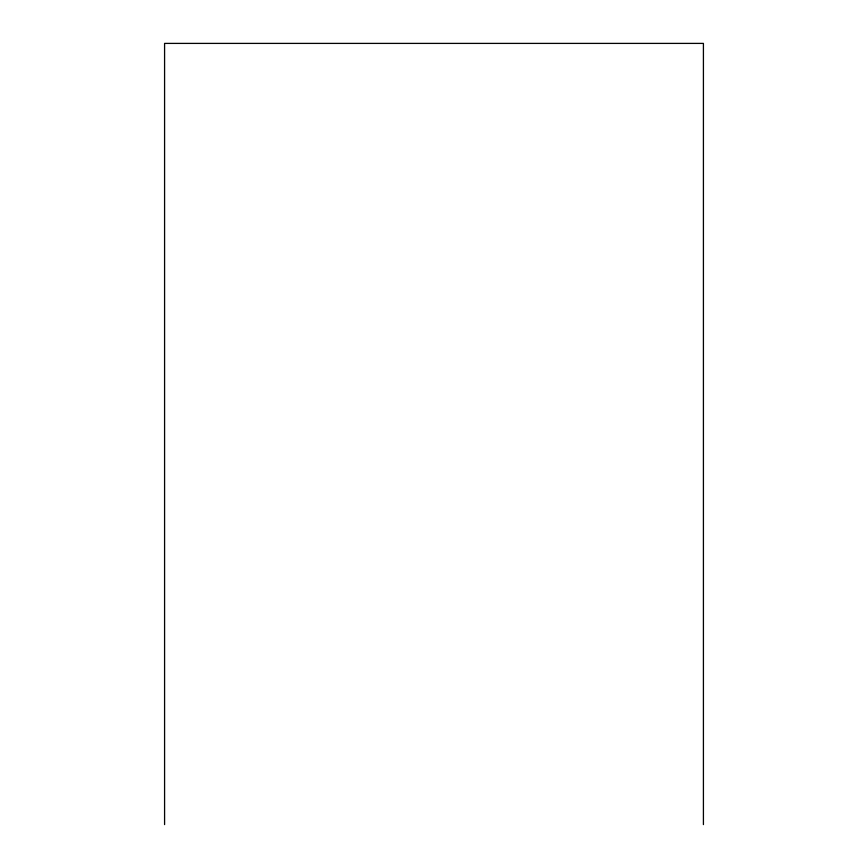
<?xml version="1.0" encoding="UTF-8"?>
<svg xmlns="http://www.w3.org/2000/svg" width="868" height="868" viewBox="0 0 868 868"><rect width="100%" height="100%" fill="white"/><g stroke="black" fill="none" stroke-linecap="round" stroke-linejoin="round"><path stroke-width="1.3" d="M703.416 824.6L703.416 43.4L164.584 43.4L164.584 824.6"/></g></svg>
